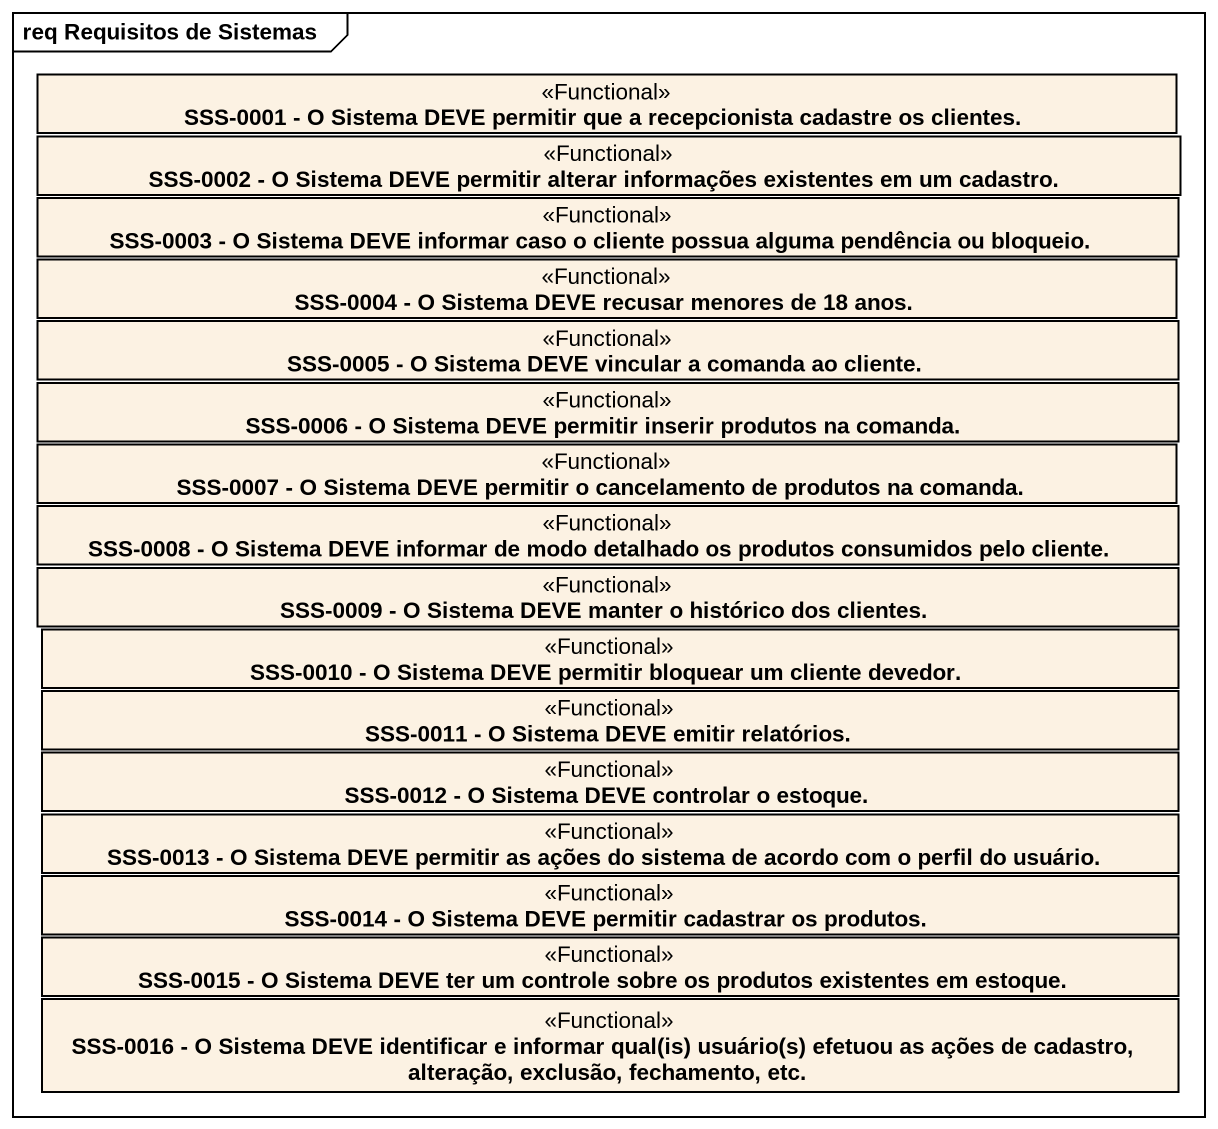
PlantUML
@startuml
mainframe req Requisitos de Sistemas
hide circle
hide empty members
class "SSS-0001 - O Sistema DEVE permitir que a recepcionista cadastre os clientes." as SSS_0001_O_Sistema_DEVE <<Functional>>
class "SSS-0002 - O Sistema DEVE permitir alterar informações existentes em um cadastro." as SSS_0002_O_Sistema_DEVE <<Functional>>
class "SSS-0003 - O Sistema DEVE informar caso o cliente possua alguma pendência ou bloqueio." as SSS_0003_O_Sistema_DEVE <<Functional>>
class "SSS-0004 - O Sistema DEVE recusar menores de 18 anos." as SSS_0004_O_Sistema_DEVE <<Functional>>
class "SSS-0005 - O Sistema DEVE vincular a comanda ao cliente." as SSS_0005_O_Sistema_DEVE <<Functional>>
class "SSS-0006 - O Sistema DEVE permitir inserir produtos na comanda." as SSS_0006_O_Sistema_DEVE <<Functional>>
class "SSS-0007 - O Sistema DEVE permitir o cancelamento de produtos na comanda." as SSS_0007_O_Sistema_DEVE <<Functional>>
class "SSS-0008 - O Sistema DEVE informar de modo detalhado os produtos consumidos pelo cliente." as SSS_0008_O_Sistema_DEVE <<Functional>>
class "SSS-0009 - O Sistema DEVE manter o histórico dos clientes." as SSS_0009_O_Sistema_DEVE <<Functional>>
class "SSS-0010 - O Sistema DEVE permitir bloquear um cliente devedor." as SSS_0010_O_Sistema_DEVE <<Functional>>
class "SSS-0011 - O Sistema DEVE emitir relatórios." as SSS_0011_O_Sistema_DEVE <<Functional>>
class "SSS-0012 - O Sistema DEVE controlar o estoque." as SSS_0012_O_Sistema_DEVE <<Functional>>
class "SSS-0013 - O Sistema DEVE permitir as ações do sistema de acordo com o perfil do usuário." as SSS_0013_O_Sistema_DEVE <<Functional>>
class "SSS-0014 - O Sistema DEVE permitir cadastrar os produtos." as SSS_0014_O_Sistema_DEVE <<Functional>>
class "SSS-0015 - O Sistema DEVE ter um controle sobre os produtos existentes em estoque." as SSS_0015_O_Sistema_DEVE_ter <<Functional>>
class "SSS-0016 - O Sistema DEVE identificar e informar qual(is) usuário(s) efetuou as ações de cadastro, alteração, exclusão, fechamento, etc." as SSS_0016_O_Sistema_DEVE <<Functional>>
@enduml
